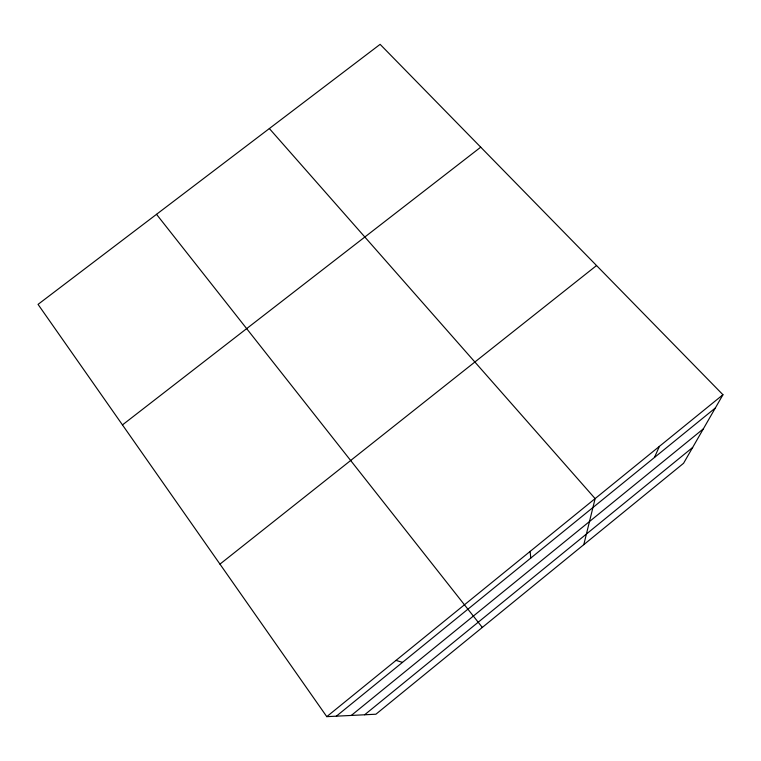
<?xml version="1.0" encoding="UTF-8"?>
<svg xmlns="http://www.w3.org/2000/svg" width="761" height="761" viewBox="0 0 761 761"><rect width="100%" height="100%" fill="white"/><g stroke="black" fill="none" stroke-linecap="round" stroke-linejoin="round"><path stroke-width="1.14" d="M583.792 544.667L595.121 498.607L269.356 128.552M654.45 457.494L659.387 446.393M722.95 394.74L683.559 463.287L375.915 714.218L326.783 716.653L38.05 304.381L380.12 44.347L722.95 394.74L326.783 716.653M351.306 715.435L703.364 428.833M364.633 714.779L692.662 447.458M336.333 716.177L715.34 407.982M219.958 564.129L596.538 265.551M122.464 424.904L480.724 147.177M396.015 660.396L402.493 662.384M156.519 214.317L482.312 627.435M530.151 551.402L530.759 558.079"/></g></svg>
